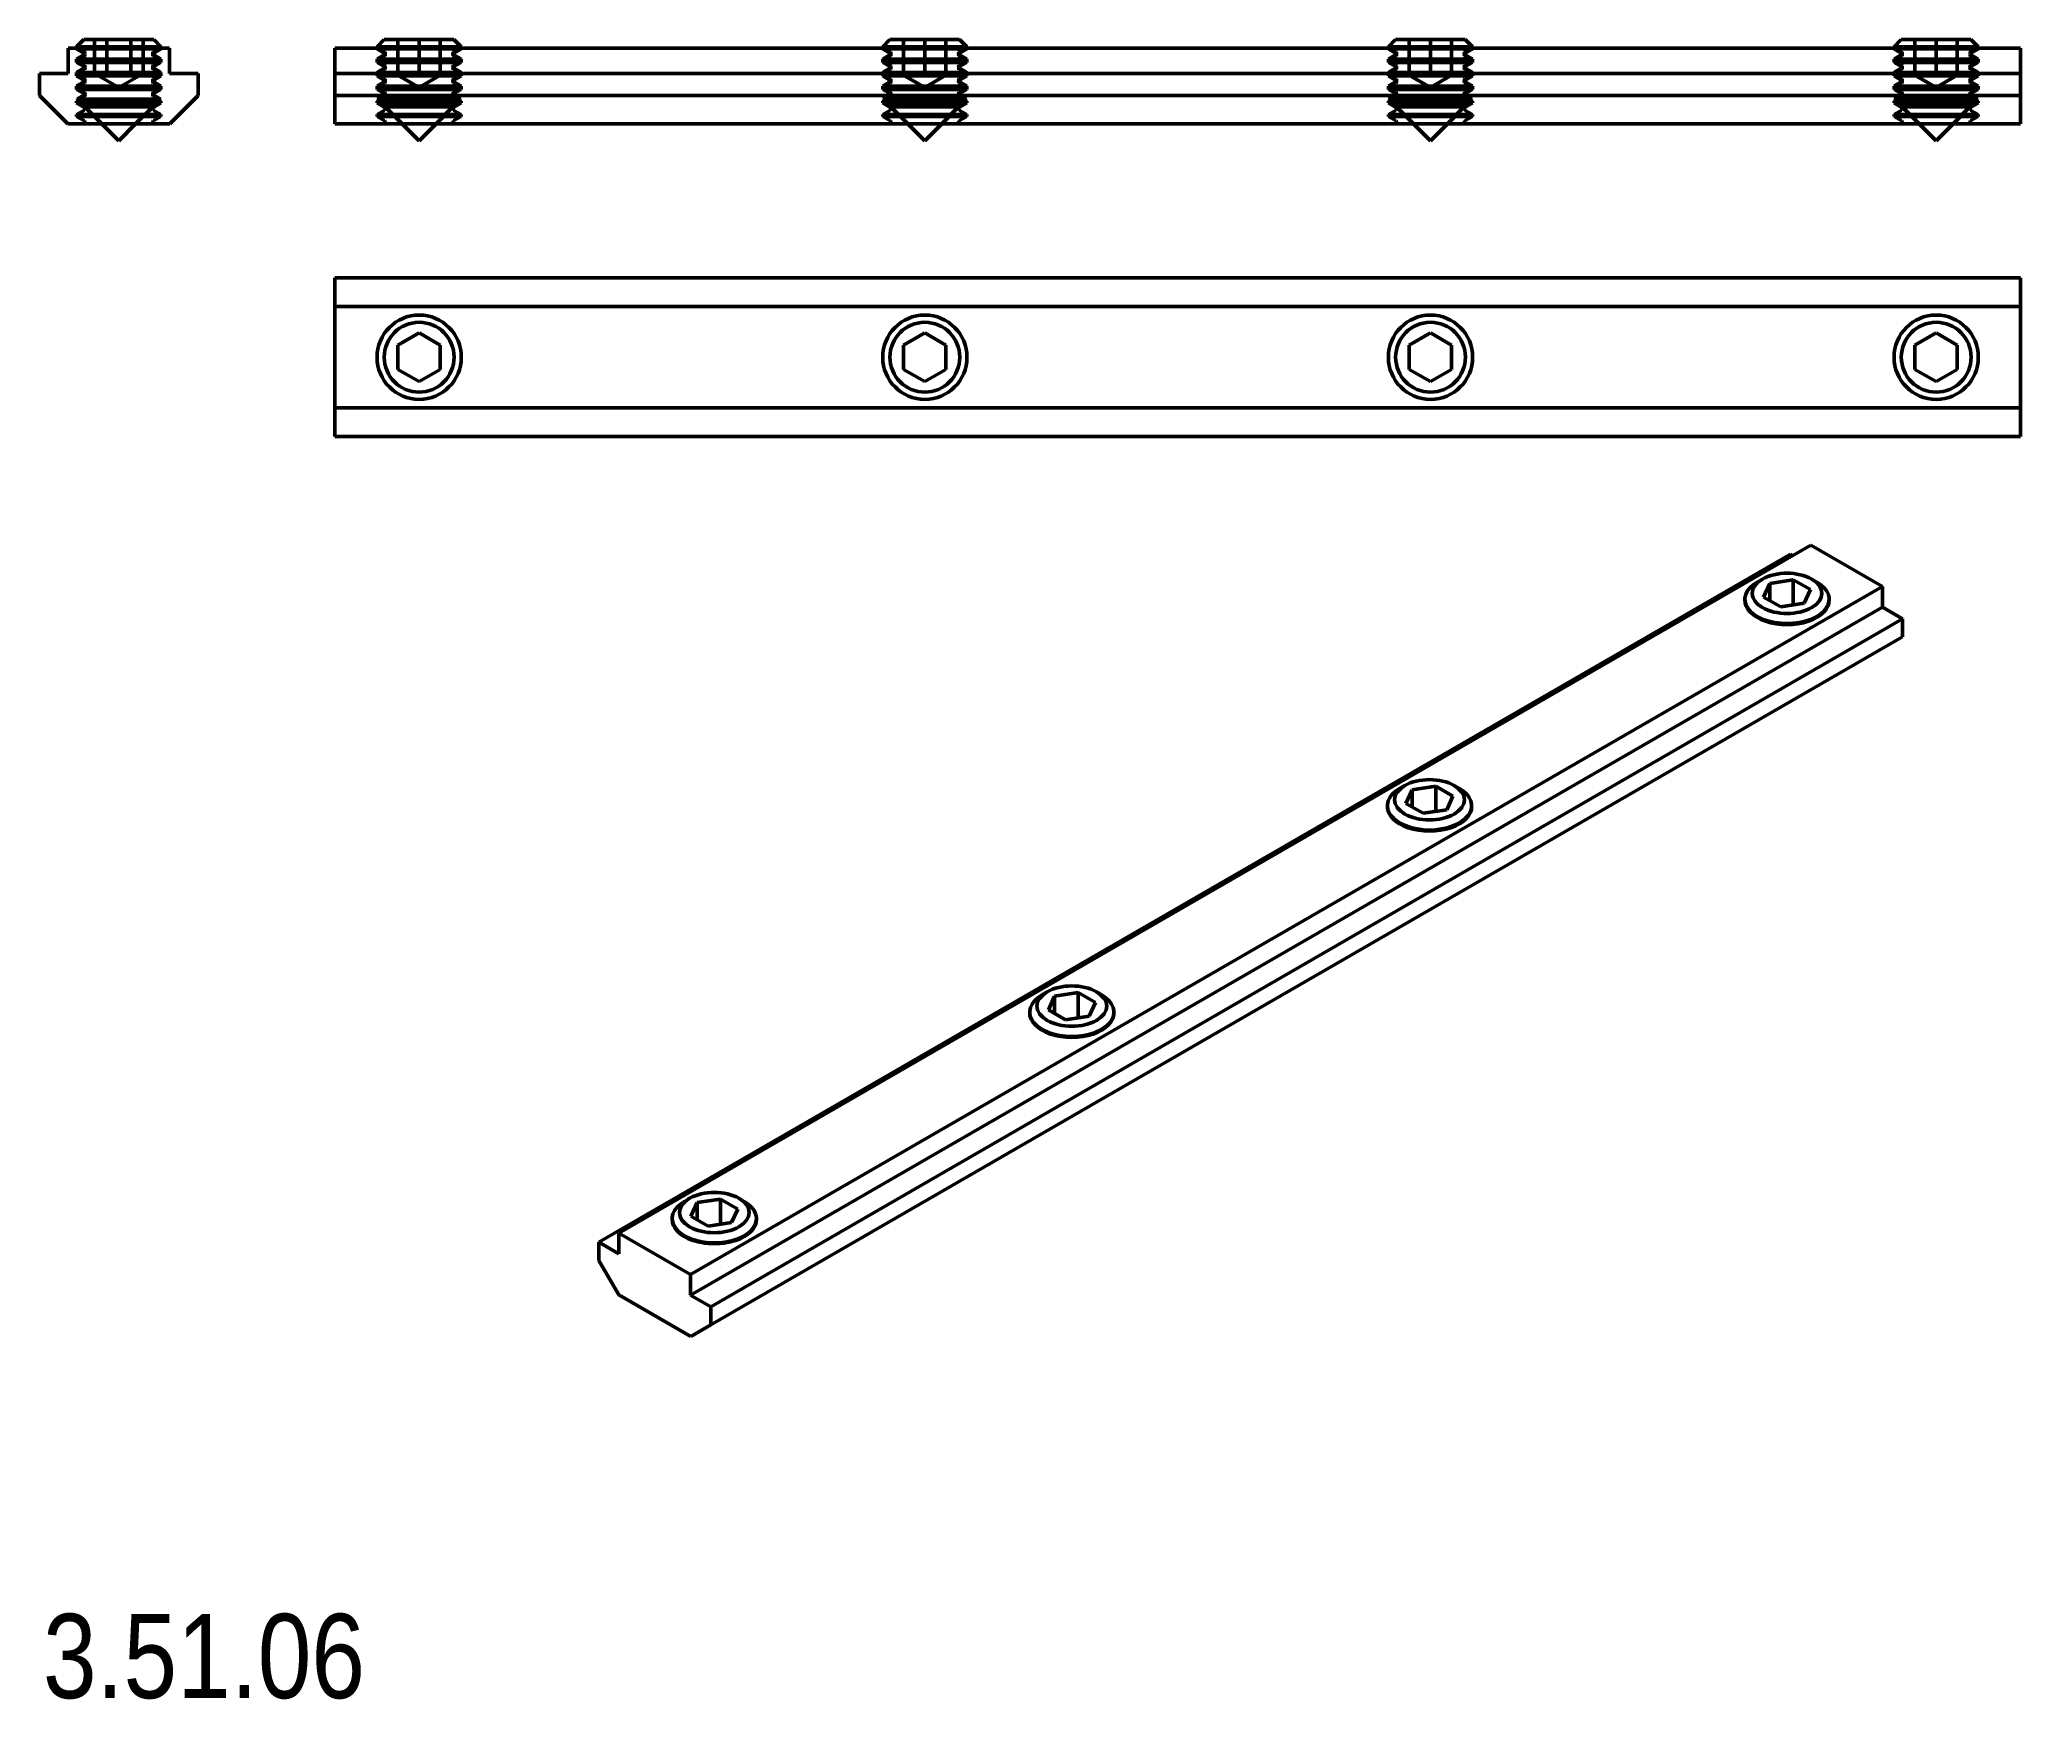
# Model space of a CAD drawing. Header units: millimetres. Extents: x 0 to 118, y 2 to 100.
import ezdxf

# ---------------------------------------------------------------- set-up
doc = ezdxf.new("R2010")
doc.units = ezdxf.units.MM
doc.linetypes.add('AM_ISO02W050', pattern=[7.5, 6, -1.5])
doc.layers.add('AM_HID', color=7, linetype='AM_ISO02W050', lineweight=25)
doc.layers.add('AM_VIS', color=7, linetype='Continuous', lineweight=50)
doc.layers.add('FRAME070', color=5, linetype='Continuous')
doc.styles.add('ISOCP', font='ARIALN.TTF')

msp = doc.modelspace()

# ---------------------------------------------------------------- linework, layer by layer
at = {"layer": 'AM_HID', "lineweight": 50}
for p, q in [((3.67, 100.08), (3.67, 98.08)), ((4.39, 100.08), (4.39, 98.08)), ((5.83, 98.08), (5.83, 100.08)), ((6.56, 100.08), (6.56, 98.08)), ((21.67, 100.08), (21.67, 98.08)), ((22.93, 100.08), (22.93, 98.08)), ((24.18, 100.08), (24.18, 98.08)), ((51.67, 100.08), (51.67, 98.08)), ((52.93, 100.08), (52.93, 98.08)), ((54.18, 100.08), (54.18, 98.08)), ((81.67, 100.08), (81.67, 98.08)), ((82.93, 100.08), (82.93, 98.08)), ((84.18, 100.08), (84.18, 98.08)), ((111.67, 100.08), (111.67, 98.08)), ((112.93, 100.08), (112.93, 98.08)), ((114.18, 100.08), (114.18, 98.08)), ((2.61, 99.58), (2.61, 99.53)), ((3.04, 99.28), (2.61, 99.53)), ((7.61, 99.53), (2.61, 99.53)), ((3.04, 99.18), (2.61, 98.93)), ((3.04, 99.08), (2.61, 98.83)), ((2.61, 98.93), (2.61, 98.83)), ((2.61, 98.93), (7.61, 98.93)), ((3.04, 98.58), (2.61, 98.83)), ((7.61, 98.83), (2.61, 98.83)), ((2.61, 98.83), (2.61, 98.73)), ((2.61, 98.83), (7.61, 98.83)), ((3.04, 98.48), (2.61, 98.73)), ((7.61, 98.73), (2.61, 98.73)), ((3.04, 99.38), (2.7, 99.58)), ((7.18, 99.38), (7.53, 99.58)), ((7.18, 99.28), (7.61, 99.53)), ((7.18, 99.18), (7.61, 98.93)), ((7.18, 99.08), (7.61, 98.83)), ((7.18, 98.58), (7.61, 98.83)), ((7.18, 98.48), (7.61, 98.73)), ((7.61, 99.58), (7.61, 99.53)), ((7.61, 98.93), (7.61, 98.83)), ((7.61, 98.83), (7.61, 98.73)), ((20.43, 99.58), (20.43, 99.53)), ((20.86, 99.28), (20.43, 99.53)), ((25.43, 99.53), (20.43, 99.53)), ((20.86, 99.18), (20.43, 98.93)), ((20.86, 99.08), (20.43, 98.83)), ((20.43, 98.93), (20.43, 98.83)), ((20.43, 98.93), (25.43, 98.93)), ((20.43, 98.83), (20.43, 98.73)), ((20.43, 98.83), (25.43, 98.83)), ((20.86, 98.58), (20.43, 98.83)), ((25.43, 98.83), (20.43, 98.83)), ((20.86, 98.48), (20.43, 98.73)), ((25.43, 98.73), (20.43, 98.73)), ((20.86, 99.38), (20.51, 99.58)), ((24.99, 99.38), (25.34, 99.58)), ((24.99, 99.28), (25.43, 99.53)), ((24.99, 99.18), (25.43, 98.93)), ((24.99, 99.08), (25.43, 98.83)), ((24.99, 98.58), (25.43, 98.83)), ((24.99, 98.48), (25.43, 98.73)), ((25.43, 99.58), (25.43, 99.53)), ((25.43, 98.93), (25.43, 98.83)), ((25.43, 98.83), (25.43, 98.73)), ((50.43, 99.58), (50.43, 99.53)), ((50.86, 99.28), (50.43, 99.53)), ((55.43, 99.53), (50.43, 99.53)), ((50.86, 99.18), (50.43, 98.93)), ((50.86, 99.08), (50.43, 98.83)), ((50.43, 98.93), (50.43, 98.83)), ((50.43, 98.93), (55.43, 98.93)), ((50.43, 98.83), (50.43, 98.73)), ((50.43, 98.83), (55.43, 98.83)), ((50.86, 98.58), (50.43, 98.83)), ((55.43, 98.83), (50.43, 98.83)), ((50.86, 98.48), (50.43, 98.73)), ((55.43, 98.73), (50.43, 98.73)), ((50.86, 99.38), (50.51, 99.58)), ((54.99, 99.38), (55.34, 99.58)), ((54.99, 99.28), (55.43, 99.53)), ((54.99, 99.18), (55.43, 98.93)), ((54.99, 99.08), (55.43, 98.83)), ((54.99, 98.58), (55.43, 98.83)), ((54.99, 98.48), (55.43, 98.73)), ((55.43, 99.58), (55.43, 99.53)), ((55.43, 98.93), (55.43, 98.83)), ((55.43, 98.83), (55.43, 98.73)), ((80.43, 99.58), (80.43, 99.53)), ((80.86, 99.28), (80.43, 99.53)), ((85.43, 99.53), (80.43, 99.53)), ((80.86, 99.18), (80.43, 98.93)), ((80.86, 99.08), (80.43, 98.83)), ((80.43, 98.93), (80.43, 98.83)), ((80.43, 98.93), (85.43, 98.93)), ((80.43, 98.83), (80.43, 98.73)), ((80.43, 98.83), (85.43, 98.83)), ((80.86, 98.58), (80.43, 98.83)), ((85.43, 98.83), (80.43, 98.83)), ((80.86, 98.48), (80.43, 98.73)), ((85.43, 98.73), (80.43, 98.73)), ((80.86, 99.38), (80.51, 99.58)), ((84.99, 99.38), (85.34, 99.58)), ((84.99, 99.28), (85.43, 99.53)), ((84.99, 99.18), (85.43, 98.93)), ((84.99, 99.08), (85.43, 98.83)), ((84.99, 98.58), (85.43, 98.83)), ((84.99, 98.48), (85.43, 98.73)), ((85.43, 99.58), (85.43, 99.53)), ((85.43, 98.93), (85.43, 98.83)), ((85.43, 98.83), (85.43, 98.73)), ((110.43, 99.58), (110.43, 99.53)), ((110.86, 99.28), (110.43, 99.53)), ((115.43, 99.53), (110.43, 99.53)), ((110.86, 99.18), (110.43, 98.93)), ((110.86, 99.08), (110.43, 98.83)), ((110.43, 98.93), (110.43, 98.83)), ((110.43, 98.93), (115.43, 98.93)), ((110.86, 98.58), (110.43, 98.83)), ((115.43, 98.83), (110.43, 98.83)), ((110.43, 98.83), (110.43, 98.73)), ((110.43, 98.83), (115.43, 98.83)), ((110.86, 98.48), (110.43, 98.73)), ((115.43, 98.73), (110.43, 98.73)), ((110.86, 99.38), (110.51, 99.58)), ((114.99, 99.38), (115.34, 99.58)), ((114.99, 99.28), (115.43, 99.53)), ((114.99, 99.18), (115.43, 98.93)), ((114.99, 99.08), (115.43, 98.83)), ((114.99, 98.58), (115.43, 98.83)), ((114.99, 98.48), (115.43, 98.73)), ((115.43, 99.58), (115.43, 99.53)), ((115.43, 98.93), (115.43, 98.83)), ((115.43, 98.83), (115.43, 98.73)), ((3.04, 98.38), (2.61, 98.13)), ((3.04, 98.28), (2.61, 98.03)), ((2.61, 98.13), (2.61, 98.03)), ((2.61, 98.13), (7.61, 98.13)), ((3.04, 97.78), (2.61, 98.03)), ((7.61, 98.03), (2.61, 98.03)), ((2.61, 98.03), (2.61, 97.93)), ((2.61, 98.03), (7.61, 98.03)), ((3.04, 97.68), (2.61, 97.93)), ((7.61, 97.93), (2.61, 97.93)), ((3.04, 97.58), (2.61, 97.33)), ((5.11, 97.25), (3.67, 98.08)), ((5.11, 97.25), (6.56, 98.08)), ((7.18, 98.38), (7.61, 98.13)), ((7.18, 98.28), (7.61, 98.03)), ((7.18, 97.78), (7.61, 98.03)), ((7.18, 97.68), (7.61, 97.93)), ((7.18, 97.58), (7.61, 97.33)), ((7.61, 98.13), (7.61, 98.03)), ((7.61, 98.03), (7.61, 97.93)), ((20.86, 98.38), (20.43, 98.13)), ((20.86, 98.28), (20.43, 98.03)), ((20.43, 98.13), (20.43, 98.03)), ((20.43, 98.13), (25.43, 98.13)), ((20.43, 98.03), (20.43, 97.93)), ((20.43, 98.03), (25.43, 98.03)), ((20.86, 97.78), (20.43, 98.03)), ((25.43, 98.03), (20.43, 98.03)), ((20.86, 97.68), (20.43, 97.93)), ((25.43, 97.93), (20.43, 97.93)), ((20.86, 97.58), (20.43, 97.33)), ((21.67, 98.08), (21.67, 97.97)), ((22.93, 97.25), (21.67, 97.97)), ((22.93, 97.25), (24.18, 97.97)), ((24.18, 98.08), (24.18, 97.97)), ((24.99, 98.38), (25.43, 98.13)), ((24.99, 98.28), (25.43, 98.03)), ((24.99, 97.78), (25.43, 98.03)), ((24.99, 97.68), (25.43, 97.93)), ((24.99, 97.58), (25.43, 97.33)), ((25.43, 98.13), (25.43, 98.03)), ((25.43, 98.03), (25.43, 97.93)), ((50.86, 98.38), (50.43, 98.13)), ((50.86, 98.28), (50.43, 98.03)), ((50.43, 98.13), (50.43, 98.03)), ((50.43, 98.13), (55.43, 98.13)), ((50.43, 98.03), (50.43, 97.93)), ((50.43, 98.03), (55.43, 98.03)), ((50.86, 97.78), (50.43, 98.03)), ((55.43, 98.03), (50.43, 98.03)), ((50.86, 97.68), (50.43, 97.93)), ((55.43, 97.93), (50.43, 97.93)), ((50.86, 97.58), (50.43, 97.33)), ((51.67, 98.08), (51.67, 97.97)), ((52.93, 97.25), (51.67, 97.97)), ((52.93, 97.25), (54.18, 97.97)), ((54.18, 98.08), (54.18, 97.97)), ((54.99, 98.38), (55.43, 98.13)), ((54.99, 98.28), (55.43, 98.03)), ((54.99, 97.78), (55.43, 98.03)), ((54.99, 97.68), (55.43, 97.93)), ((54.99, 97.58), (55.43, 97.33)), ((55.43, 98.13), (55.43, 98.03)), ((55.43, 98.03), (55.43, 97.93)), ((80.86, 98.38), (80.43, 98.13)), ((80.86, 98.28), (80.43, 98.03)), ((80.43, 98.13), (80.43, 98.03)), ((80.43, 98.13), (85.43, 98.13)), ((80.43, 98.03), (80.43, 97.93)), ((80.43, 98.03), (85.43, 98.03)), ((80.86, 97.78), (80.43, 98.03)), ((85.43, 98.03), (80.43, 98.03)), ((80.86, 97.68), (80.43, 97.93)), ((85.43, 97.93), (80.43, 97.93)), ((80.86, 97.58), (80.43, 97.33)), ((81.67, 98.08), (81.67, 97.97)), ((82.93, 97.25), (81.67, 97.97)), ((82.93, 97.25), (84.18, 97.97)), ((84.18, 98.08), (84.18, 97.97)), ((84.99, 98.38), (85.43, 98.13)), ((84.99, 98.28), (85.43, 98.03)), ((84.99, 97.78), (85.43, 98.03)), ((84.99, 97.68), (85.43, 97.93)), ((84.99, 97.58), (85.43, 97.33)), ((85.43, 98.13), (85.43, 98.03)), ((85.43, 98.03), (85.43, 97.93)), ((110.86, 98.38), (110.43, 98.13)), ((110.86, 98.28), (110.43, 98.03)), ((110.43, 98.13), (110.43, 98.03)), ((110.43, 98.13), (115.43, 98.13)), ((110.86, 97.78), (110.43, 98.03)), ((115.43, 98.03), (110.43, 98.03)), ((110.43, 98.03), (110.43, 97.93)), ((110.43, 98.03), (115.43, 98.03)), ((110.86, 97.68), (110.43, 97.93)), ((115.43, 97.93), (110.43, 97.93)), ((110.86, 97.58), (110.43, 97.33)), ((111.67, 98.08), (111.67, 97.97)), ((112.93, 97.25), (111.67, 97.97)), ((112.93, 97.25), (114.18, 97.97)), ((114.18, 98.08), (114.18, 97.97)), ((114.99, 98.38), (115.43, 98.13)), ((114.99, 98.28), (115.43, 98.03)), ((114.99, 97.78), (115.43, 98.03)), ((114.99, 97.68), (115.43, 97.93)), ((114.99, 97.58), (115.43, 97.33)), ((115.43, 98.13), (115.43, 98.03)), ((115.43, 98.03), (115.43, 97.93)), ((3.04, 97.48), (2.61, 97.23)), ((2.61, 97.33), (2.61, 97.23)), ((2.61, 97.33), (7.61, 97.33)), ((3.04, 96.98), (2.61, 97.23)), ((7.61, 97.23), (2.61, 97.23)), ((2.61, 97.23), (2.61, 97.13)), ((2.61, 97.23), (7.61, 97.23)), ((3.04, 96.88), (2.61, 97.13)), ((7.61, 97.13), (2.61, 97.13)), ((3.04, 96.68), (2.61, 96.43)), ((2.61, 96.43), (2.61, 96.33)), ((2.61, 96.43), (7.61, 96.43)), ((3.04, 96.78), (2.64, 96.55)), ((2.97, 96.23), (2.64, 96.55)), ((2.64, 96.55), (7.58, 96.55)), ((7.18, 97.48), (7.61, 97.23)), ((7.18, 96.98), (7.61, 97.23)), ((7.18, 96.88), (7.61, 97.13)), ((7.18, 96.78), (7.58, 96.55)), ((7.18, 96.68), (7.61, 96.43)), ((7.26, 96.23), (7.58, 96.55)), ((7.61, 97.33), (7.61, 97.23)), ((7.61, 97.23), (7.61, 97.13)), ((7.61, 96.43), (7.61, 96.33)), ((20.86, 97.48), (20.43, 97.23)), ((20.43, 97.33), (20.43, 97.23)), ((20.43, 97.33), (25.43, 97.33)), ((20.43, 97.23), (20.43, 97.13)), ((20.43, 97.23), (25.43, 97.23)), ((20.86, 96.98), (20.43, 97.23)), ((25.43, 97.23), (20.43, 97.23)), ((20.86, 96.88), (20.43, 97.13)), ((25.43, 97.13), (20.43, 97.13)), ((20.86, 96.68), (20.43, 96.43)), ((20.43, 96.43), (20.43, 96.33)), ((20.43, 96.43), (25.43, 96.43)), ((20.86, 96.78), (20.46, 96.55)), ((20.78, 96.23), (20.46, 96.55)), ((20.46, 96.55), (25.39, 96.55)), ((24.99, 97.48), (25.43, 97.23)), ((24.99, 96.98), (25.43, 97.23)), ((24.99, 96.88), (25.43, 97.13)), ((24.99, 96.78), (25.39, 96.55)), ((24.99, 96.68), (25.43, 96.43)), ((25.07, 96.23), (25.39, 96.55)), ((25.43, 97.33), (25.43, 97.23)), ((25.43, 97.23), (25.43, 97.13)), ((25.43, 96.43), (25.43, 96.33)), ((50.86, 97.48), (50.43, 97.23)), ((50.43, 97.33), (50.43, 97.23)), ((50.43, 97.33), (55.43, 97.33)), ((50.43, 97.23), (50.43, 97.13)), ((50.43, 97.23), (55.43, 97.23)), ((50.86, 96.98), (50.43, 97.23)), ((55.43, 97.23), (50.43, 97.23)), ((50.86, 96.88), (50.43, 97.13)), ((55.43, 97.13), (50.43, 97.13)), ((50.86, 96.68), (50.43, 96.43)), ((50.43, 96.43), (50.43, 96.33)), ((50.43, 96.43), (55.43, 96.43)), ((50.86, 96.78), (50.46, 96.55)), ((50.78, 96.23), (50.46, 96.55)), ((50.46, 96.55), (55.39, 96.55)), ((54.99, 97.48), (55.43, 97.23)), ((54.99, 96.98), (55.43, 97.23)), ((54.99, 96.88), (55.43, 97.13)), ((54.99, 96.78), (55.39, 96.55)), ((54.99, 96.68), (55.43, 96.43)), ((55.07, 96.23), (55.39, 96.55)), ((55.43, 97.33), (55.43, 97.23)), ((55.43, 97.23), (55.43, 97.13)), ((55.43, 96.43), (55.43, 96.33)), ((80.86, 97.48), (80.43, 97.23)), ((80.43, 97.33), (80.43, 97.23)), ((80.43, 97.33), (85.43, 97.33)), ((80.43, 97.23), (80.43, 97.13)), ((80.43, 97.23), (85.43, 97.23)), ((80.86, 96.98), (80.43, 97.23)), ((85.43, 97.23), (80.43, 97.23)), ((80.86, 96.88), (80.43, 97.13)), ((85.43, 97.13), (80.43, 97.13)), ((80.86, 96.68), (80.43, 96.43)), ((80.43, 96.43), (80.43, 96.33)), ((80.43, 96.43), (85.43, 96.43)), ((80.86, 96.78), (80.46, 96.55)), ((80.78, 96.23), (80.46, 96.55)), ((80.46, 96.55), (85.39, 96.55)), ((84.99, 97.48), (85.43, 97.23)), ((84.99, 96.98), (85.43, 97.23)), ((84.99, 96.88), (85.43, 97.13)), ((84.99, 96.78), (85.39, 96.55)), ((84.99, 96.68), (85.43, 96.43)), ((85.07, 96.23), (85.39, 96.55)), ((85.43, 97.33), (85.43, 97.23)), ((85.43, 97.23), (85.43, 97.13)), ((85.43, 96.43), (85.43, 96.33)), ((110.86, 97.48), (110.43, 97.23)), ((110.43, 97.33), (110.43, 97.23)), ((110.43, 97.33), (115.43, 97.33)), ((115.43, 97.23), (110.43, 97.23)), ((110.43, 97.23), (110.43, 97.13)), ((110.43, 97.23), (115.43, 97.23)), ((110.86, 96.98), (110.43, 97.23)), ((110.86, 96.88), (110.43, 97.13)), ((115.43, 97.13), (110.43, 97.13)), ((110.86, 96.68), (110.43, 96.43)), ((110.43, 96.43), (110.43, 96.33)), ((110.43, 96.43), (115.43, 96.43)), ((110.86, 96.78), (110.46, 96.55)), ((110.46, 96.55), (115.39, 96.55)), ((110.78, 96.23), (110.46, 96.55)), ((114.99, 97.48), (115.43, 97.23)), ((114.99, 96.98), (115.43, 97.23)), ((114.99, 96.88), (115.43, 97.13)), ((114.99, 96.78), (115.39, 96.55)), ((114.99, 96.68), (115.43, 96.43)), ((115.07, 96.23), (115.39, 96.55)), ((115.43, 97.33), (115.43, 97.23)), ((115.43, 97.23), (115.43, 97.13)), ((115.43, 96.43), (115.43, 96.33)), ((3.04, 96.08), (2.61, 96.33)), ((7.61, 96.33), (2.61, 96.33)), ((3.04, 95.88), (2.61, 95.63)), ((2.61, 95.63), (2.61, 95.53)), ((2.61, 95.63), (7.61, 95.63)), ((3.04, 95.28), (2.61, 95.53)), ((7.61, 95.53), (2.61, 95.53)), ((3.04, 96.18), (2.97, 96.23)), ((7.26, 96.23), (2.97, 96.23)), ((4.11, 95.08), (3.1, 96.09)), ((3.1, 96.09), (7.12, 96.09)), ((6.11, 95.08), (7.12, 96.09)), ((7.18, 96.08), (7.61, 96.33)), ((7.18, 96.18), (7.26, 96.23)), ((7.18, 95.88), (7.61, 95.63)), ((7.18, 95.28), (7.61, 95.53)), ((7.61, 95.63), (7.61, 95.53)), ((20.86, 96.08), (20.43, 96.33)), ((25.43, 96.33), (20.43, 96.33)), ((20.86, 95.88), (20.43, 95.63)), ((20.43, 95.63), (20.43, 95.53)), ((20.43, 95.63), (25.43, 95.63)), ((20.86, 95.28), (20.43, 95.53)), ((25.43, 95.53), (20.43, 95.53)), ((20.86, 96.18), (20.78, 96.23)), ((25.07, 96.23), (20.78, 96.23)), ((21.92, 95.08), (20.92, 96.09)), ((20.92, 96.09), (24.93, 96.09)), ((23.93, 95.08), (24.93, 96.09)), ((24.99, 96.08), (25.43, 96.33)), ((24.99, 96.18), (25.07, 96.23)), ((24.99, 95.88), (25.43, 95.63)), ((24.99, 95.28), (25.43, 95.53)), ((25.43, 95.63), (25.43, 95.53)), ((50.86, 96.08), (50.43, 96.33)), ((55.43, 96.33), (50.43, 96.33)), ((50.86, 95.88), (50.43, 95.63)), ((50.43, 95.63), (50.43, 95.53)), ((50.43, 95.63), (55.43, 95.63)), ((50.86, 95.28), (50.43, 95.53)), ((55.43, 95.53), (50.43, 95.53)), ((50.86, 96.18), (50.78, 96.23)), ((55.07, 96.23), (50.78, 96.23)), ((51.92, 95.08), (50.92, 96.09)), ((50.92, 96.09), (54.93, 96.09)), ((53.93, 95.08), (54.93, 96.09)), ((54.99, 96.08), (55.43, 96.33)), ((54.99, 96.18), (55.07, 96.23)), ((54.99, 95.88), (55.43, 95.63)), ((54.99, 95.28), (55.43, 95.53)), ((55.43, 95.63), (55.43, 95.53)), ((80.86, 96.08), (80.43, 96.33)), ((85.43, 96.33), (80.43, 96.33)), ((80.86, 95.88), (80.43, 95.63)), ((80.43, 95.63), (80.43, 95.53)), ((80.43, 95.63), (85.43, 95.63)), ((80.86, 95.28), (80.43, 95.53)), ((85.43, 95.53), (80.43, 95.53)), ((80.86, 96.18), (80.78, 96.23)), ((85.07, 96.23), (80.78, 96.23)), ((81.92, 95.08), (80.92, 96.09)), ((80.92, 96.09), (84.93, 96.09)), ((83.93, 95.08), (84.93, 96.09)), ((84.99, 96.08), (85.43, 96.33)), ((84.99, 96.18), (85.07, 96.23)), ((84.99, 95.88), (85.43, 95.63)), ((84.99, 95.28), (85.43, 95.53)), ((85.43, 95.63), (85.43, 95.53)), ((110.86, 96.08), (110.43, 96.33)), ((115.43, 96.33), (110.43, 96.33)), ((110.86, 95.88), (110.43, 95.63)), ((110.43, 95.63), (110.43, 95.53)), ((110.43, 95.63), (115.43, 95.63)), ((110.86, 95.28), (110.43, 95.53)), ((115.43, 95.53), (110.43, 95.53)), ((115.07, 96.23), (110.78, 96.23)), ((110.86, 96.18), (110.78, 96.23)), ((110.92, 96.09), (114.93, 96.09)), ((111.92, 95.08), (110.92, 96.09)), ((113.93, 95.08), (114.93, 96.09)), ((114.99, 96.08), (115.43, 96.33)), ((114.99, 96.18), (115.07, 96.23)), ((114.99, 95.88), (115.43, 95.63)), ((114.99, 95.28), (115.43, 95.53)), ((115.43, 95.63), (115.43, 95.53))]:
    msp.add_line(p, q, dxfattribs=at)
for centre, start, end in [((2.99, 99.28), 300, 60), ((2.99, 99.18), 300, 60), ((7.24, 99.28), 120, 240), ((7.24, 99.18), 120, 240), ((20.8, 99.28), 300, 60), ((20.8, 99.18), 300, 60), ((25.05, 99.28), 120, 240), ((25.05, 99.18), 120, 240), ((50.8, 99.28), 300, 60), ((50.8, 99.18), 300, 60), ((55.05, 99.28), 120, 240), ((55.05, 99.18), 120, 240), ((80.8, 99.28), 300, 60), ((80.8, 99.18), 300, 60), ((85.05, 99.28), 120, 240), ((85.05, 99.18), 120, 240), ((110.8, 99.28), 300, 60), ((110.8, 99.18), 300, 60), ((115.05, 99.28), 120, 240), ((115.05, 99.18), 120, 240), ((2.99, 98.48), 300, 60), ((2.99, 98.38), 300, 60), ((2.99, 97.68), 300, 60), ((2.99, 97.58), 300, 60), ((7.24, 98.48), 120, 240), ((7.24, 98.38), 120, 240), ((7.24, 97.68), 120, 240), ((7.24, 97.58), 120, 240), ((20.8, 98.48), 300, 60), ((20.8, 98.38), 300, 60), ((20.8, 97.68), 300, 60), ((20.8, 97.58), 300, 60), ((25.05, 98.48), 120, 240), ((25.05, 98.38), 120, 240), ((25.05, 97.68), 120, 240), ((25.05, 97.58), 120, 240), ((50.8, 98.48), 300, 60), ((50.8, 98.38), 300, 60), ((50.8, 97.68), 300, 60), ((50.8, 97.58), 300, 60), ((55.05, 98.48), 120, 240), ((55.05, 98.38), 120, 240), ((55.05, 97.68), 120, 240), ((55.05, 97.58), 120, 240), ((80.8, 98.48), 300, 60), ((80.8, 98.38), 300, 60), ((80.8, 97.68), 300, 60), ((80.8, 97.58), 300, 60), ((85.05, 98.48), 120, 240), ((85.05, 98.38), 120, 240), ((85.05, 97.68), 120, 240), ((85.05, 97.58), 120, 240), ((110.8, 98.48), 300, 60), ((110.8, 98.38), 300, 60), ((110.8, 97.68), 300, 60), ((110.8, 97.58), 300, 60), ((115.05, 98.48), 120, 240), ((115.05, 98.38), 120, 240), ((115.05, 97.68), 120, 240), ((115.05, 97.58), 120, 240), ((2.99, 96.88), 300, 60), ((2.99, 96.78), 300, 60), ((7.24, 96.88), 120, 240), ((7.24, 96.78), 120, 240), ((20.8, 96.88), 300, 60), ((20.8, 96.78), 300, 60), ((25.05, 96.88), 120, 240), ((25.05, 96.78), 120, 240), ((50.8, 96.88), 300, 60), ((50.8, 96.78), 300, 60), ((55.05, 96.88), 120, 240), ((55.05, 96.78), 120, 240), ((80.8, 96.88), 300, 60), ((80.8, 96.78), 300, 60), ((85.05, 96.88), 120, 240), ((85.05, 96.78), 120, 240), ((110.8, 96.88), 300, 60), ((110.8, 96.78), 300, 60), ((115.05, 96.88), 120, 240), ((115.05, 96.78), 120, 240), ((2.99, 96.08), 4.5262, 60), ((2.99, 95.98), 300, 60), ((2.99, 95.18), 300, 60), ((7.24, 96.08), 120, 175.4738), ((7.24, 95.98), 120, 240), ((7.24, 95.18), 120, 240), ((20.8, 96.08), 4.5262, 60), ((20.8, 95.98), 300, 60), ((20.8, 95.18), 300, 60), ((25.05, 96.08), 120, 175.4738), ((25.05, 95.98), 120, 240), ((25.05, 95.18), 120, 240), ((50.8, 96.08), 4.5262, 60), ((50.8, 95.98), 300, 60), ((50.8, 95.18), 300, 60), ((55.05, 96.08), 120, 175.4738), ((55.05, 95.98), 120, 240), ((55.05, 95.18), 120, 240), ((80.8, 96.08), 4.5262, 60), ((80.8, 95.98), 300, 60), ((80.8, 95.18), 300, 60), ((85.05, 96.08), 120, 175.4738), ((85.05, 95.98), 120, 240), ((85.05, 95.18), 120, 240), ((110.8, 96.08), 4.5262, 60), ((110.8, 95.98), 300, 60), ((110.8, 95.18), 300, 60), ((115.05, 96.08), 120, 175.4738), ((115.05, 95.98), 120, 240), ((115.05, 95.18), 120, 240)]:
    msp.add_arc(centre, 0.115, start, end, dxfattribs=at)
for points in [[(3.67, 98.08), (4.03, 97.87), (4.39, 98.08)], [(4.39, 98.08), (5.11, 97.87), (5.83, 98.08)], [(5.83, 98.08), (6.19, 97.87), (6.56, 98.08)], [(21.67, 98.08), (22.3, 97.87), (22.93, 98.08)], [(22.93, 98.08), (23.55, 97.87), (24.18, 98.08)], [(51.67, 98.08), (52.3, 97.87), (52.93, 98.08)], [(52.93, 98.08), (53.55, 97.87), (54.18, 98.08)], [(81.67, 98.08), (82.3, 97.87), (82.93, 98.08)], [(82.93, 98.08), (83.55, 97.87), (84.18, 98.08)], [(111.67, 98.08), (112.3, 97.87), (112.93, 98.08)], [(112.93, 98.08), (113.55, 97.87), (114.18, 98.08)]]:
    msp.add_rational_spline(points, [1, 1.15470053838, 1], degree=2, dxfattribs=at)
at = {"layer": 'AM_VIS', "lineweight": 50}
for p, q in [((3.04, 100.08), (2.61, 99.65)), ((3.04, 100.08), (7.18, 100.08)), ((7.18, 100.08), (7.61, 99.65)), ((20.86, 100.08), (20.43, 99.65)), ((20.86, 100.08), (24.99, 100.08)), ((24.99, 100.08), (25.43, 99.65)), ((50.86, 100.08), (50.43, 99.65)), ((50.86, 100.08), (54.99, 100.08)), ((54.99, 100.08), (55.43, 99.65)), ((80.86, 100.08), (80.43, 99.65)), ((80.86, 100.08), (84.99, 100.08)), ((84.99, 100.08), (85.43, 99.65)), ((110.86, 100.08), (110.43, 99.65)), ((110.86, 100.08), (114.99, 100.08)), ((114.99, 100.08), (115.43, 99.65)), ((2.11, 98.08), (2.11, 99.58)), ((2.11, 99.58), (8.11, 99.58)), ((2.61, 99.65), (2.61, 99.63)), ((2.61, 99.65), (7.61, 99.65)), ((2.7, 99.58), (2.61, 99.63)), ((7.61, 99.63), (2.61, 99.63)), ((7.53, 99.58), (7.61, 99.63)), ((7.61, 99.65), (7.61, 99.63)), ((8.11, 99.58), (8.11, 98.08)), ((17.93, 99.58), (17.93, 98.08)), ((117.93, 99.58), (17.93, 99.58)), ((20.43, 99.65), (20.43, 99.63)), ((20.43, 99.65), (25.43, 99.65)), ((20.51, 99.58), (20.43, 99.63)), ((25.43, 99.63), (20.43, 99.63)), ((25.34, 99.58), (25.43, 99.63)), ((25.43, 99.65), (25.43, 99.63)), ((50.43, 99.65), (50.43, 99.63)), ((50.43, 99.65), (55.43, 99.65)), ((50.51, 99.58), (50.43, 99.63)), ((55.43, 99.63), (50.43, 99.63)), ((55.34, 99.58), (55.43, 99.63)), ((55.43, 99.65), (55.43, 99.63)), ((80.43, 99.65), (80.43, 99.63)), ((80.43, 99.65), (85.43, 99.65)), ((80.51, 99.58), (80.43, 99.63)), ((85.43, 99.63), (80.43, 99.63)), ((85.34, 99.58), (85.43, 99.63)), ((85.43, 99.65), (85.43, 99.63)), ((110.43, 99.65), (115.43, 99.65)), ((110.43, 99.65), (110.43, 99.63)), ((110.51, 99.58), (110.43, 99.63)), ((115.43, 99.63), (110.43, 99.63)), ((115.34, 99.58), (115.43, 99.63)), ((115.43, 99.65), (115.43, 99.63)), ((117.93, 98.08), (117.93, 99.58)), ((0.41, 96.76), (0.41, 98.08)), ((0.41, 98.08), (2.11, 98.08)), ((8.11, 98.08), (9.81, 98.08)), ((9.81, 98.08), (9.81, 96.76)), ((17.93, 98.08), (17.93, 96.76)), ((117.93, 98.08), (17.93, 98.08)), ((117.93, 96.76), (117.93, 98.08)), ((2.09, 95.08), (0.41, 96.76)), ((9.81, 96.76), (8.13, 95.08)), ((17.93, 96.76), (17.93, 95.08)), ((117.93, 96.76), (17.93, 96.76)), ((117.93, 95.08), (117.93, 96.76)), ((8.13, 95.08), (2.09, 95.08)), ((5.11, 94.08), (4.11, 95.08)), ((5.11, 94.08), (6.11, 95.08)), ((5.11, 94.08), (5.11, 94.08)), ((117.93, 95.08), (17.93, 95.08)), ((22.92, 94.08), (21.92, 95.08)), ((22.92, 94.08), (22.93, 94.08)), ((22.93, 94.08), (23.93, 95.08)), ((52.92, 94.08), (51.92, 95.08)), ((52.92, 94.08), (52.93, 94.08)), ((52.93, 94.08), (53.93, 95.08)), ((82.92, 94.08), (81.92, 95.08)), ((82.92, 94.08), (82.93, 94.08)), ((82.93, 94.08), (83.93, 95.08)), ((112.92, 94.08), (111.92, 95.08)), ((112.92, 94.08), (112.93, 94.08)), ((112.93, 94.08), (113.93, 95.08)), ((17.93, 85.94), (17.93, 84.24)), ((117.93, 85.94), (17.93, 85.94)), ((117.93, 84.24), (117.93, 85.94)), ((17.93, 84.24), (17.93, 78.24)), ((117.93, 84.24), (17.93, 84.24)), ((117.93, 78.24), (117.93, 84.24)), ((22.93, 82.68), (21.67, 81.96)), ((24.18, 81.96), (22.93, 82.68)), ((52.93, 82.68), (51.67, 81.96)), ((54.18, 81.96), (52.93, 82.68)), ((82.93, 82.68), (81.67, 81.96)), ((84.18, 81.96), (82.93, 82.68)), ((112.93, 82.68), (111.67, 81.96)), ((114.18, 81.96), (112.93, 82.68)), ((21.67, 81.96), (21.67, 80.51)), ((24.18, 80.51), (24.18, 81.96)), ((51.67, 81.96), (51.67, 80.51)), ((54.18, 80.51), (54.18, 81.96)), ((81.67, 81.96), (81.67, 80.51)), ((84.18, 80.51), (84.18, 81.96)), ((111.67, 81.96), (111.67, 80.51)), ((114.18, 80.51), (114.18, 81.96)), ((21.67, 80.51), (22.93, 79.79)), ((22.93, 79.79), (24.18, 80.51)), ((51.67, 80.51), (52.93, 79.79)), ((52.93, 79.79), (54.18, 80.51)), ((81.67, 80.51), (82.93, 79.79)), ((82.93, 79.79), (84.18, 80.51)), ((111.67, 80.51), (112.93, 79.79)), ((112.93, 79.79), (114.18, 80.51)), ((17.93, 78.24), (17.93, 76.54)), ((117.93, 78.24), (17.93, 78.24)), ((117.93, 76.54), (117.93, 78.24)), ((117.93, 76.54), (17.93, 76.54)), ((104.29, 69.56), (33.58, 28.73)), ((105.49, 70.09), (34.78, 29.26)), ((104.43, 69.48), (104.29, 69.56)), ((109.74, 67.64), (105.49, 70.09)), ((109.74, 67.64), (39.03, 26.81)), ((102.62, 68.07), (102.31, 67.9)), ((103.06, 67.82), (102.69, 67.01)), ((102.69, 67.01), (103.71, 66.42)), ((104.45, 68.04), (103.06, 67.82)), ((103.06, 67.82), (103.06, 66.8)), ((105.48, 67.45), (104.45, 68.04)), ((104.45, 66.54), (104.45, 68.04)), ((105.1, 66.64), (105.48, 67.45)), ((105.54, 68.07), (105.85, 67.9)), ((109.74, 66.41), (109.74, 67.64)), ((109.74, 66.41), (39.03, 25.59)), ((101.58, 66.88), (101.58, 66.86)), ((103.71, 66.42), (105.1, 66.64)), ((106.58, 66.88), (106.58, 66.86)), ((110.94, 65.72), (109.74, 66.41)), ((110.94, 65.72), (40.23, 24.89)), ((110.94, 64.64), (40.23, 23.82)), ((110.94, 64.64), (110.94, 65.72)), ((81.41, 55.83), (81.1, 55.65)), ((81.85, 55.57), (81.47, 54.77)), ((83.24, 55.79), (81.85, 55.57)), ((81.85, 55.57), (81.85, 54.55)), ((84.26, 55.2), (83.24, 55.79)), ((83.24, 54.29), (83.24, 55.79)), ((84.33, 55.83), (84.64, 55.65)), ((80.37, 54.63), (80.37, 54.62)), ((81.47, 54.77), (82.49, 54.18)), ((82.49, 54.18), (83.89, 54.39)), ((83.89, 54.39), (84.26, 55.2)), ((85.37, 54.63), (85.37, 54.62)), ((60.19, 43.58), (59.89, 43.4)), ((62.03, 43.54), (60.63, 43.32)), ((63.05, 42.95), (62.03, 43.54)), ((62.03, 42.05), (62.03, 43.54)), ((63.12, 43.58), (63.42, 43.4)), ((59.15, 42.38), (59.15, 42.37)), ((60.63, 43.32), (60.26, 42.52)), ((60.26, 42.52), (61.28, 41.93)), ((60.63, 43.32), (60.63, 42.3)), ((62.68, 42.15), (63.05, 42.95)), ((64.15, 42.38), (64.15, 42.37)), ((61.28, 41.93), (62.68, 42.15)), ((38.98, 31.33), (38.67, 31.15)), ((39.42, 31.08), (39.05, 30.27)), ((40.81, 31.29), (39.42, 31.08)), ((39.42, 31.08), (39.42, 30.06)), ((41.84, 30.7), (40.81, 31.29)), ((40.81, 29.8), (40.81, 31.29)), ((41.46, 29.9), (41.84, 30.7)), ((41.9, 31.33), (42.21, 31.15)), ((37.94, 30.13), (37.94, 30.12)), ((39.05, 30.27), (40.07, 29.68)), ((40.07, 29.68), (41.46, 29.9)), ((42.94, 30.13), (42.94, 30.12)), ((33.58, 28.73), (34.78, 28.04)), ((33.58, 27.65), (33.58, 28.73)), ((34.78, 29.26), (39.03, 26.81)), ((34.78, 28.04), (34.78, 29.26)), ((34.77, 25.6), (33.58, 27.65)), ((39.03, 26.81), (39.03, 25.59)), ((39.04, 23.13), (34.77, 25.6)), ((39.03, 25.59), (40.23, 24.89)), ((40.23, 24.89), (40.23, 23.82)), ((40.23, 23.82), (39.04, 23.13))]:
    msp.add_line(p, q, dxfattribs=at)
for centre, radius in [((22.93, 81.24), 2.5), ((52.93, 81.24), 2.5), ((82.93, 81.24), 2.5), ((112.93, 81.24), 2.5), ((22.93, 81.24), 2.07), ((52.93, 81.24), 2.07), ((82.93, 81.24), 2.07), ((112.93, 81.24), 2.07)]:
    msp.add_circle(centre, radius, dxfattribs=at)
for centre in [(104.08, 68.77), (82.87, 56.52), (61.65, 44.28), (40.44, 32.03)]:
    msp.add_arc(centre, 3.39, 251.4508, 288.5492, dxfattribs=at)
for centre, major_axis, start_param, end_param in [((104.08, 67.23), (2.07, 0), 0.785398, 7.068583), ((104.08, 66.88), (2.5, 0), 2.356194, 7.068583), ((104.08, 66.82), (2.5, 0), 3.12745, 6.297328), ((104.08, 66.86), (2.5, 0), 3.141593, 6.283185), ((104.08, 66.78), (2.5, 0), 3.113305, 3.12745), ((104.08, 66.78), (2.5, 0), 0.014143, 0.028288), ((104.08, 66.58), (2.07, 0), 4.151377, 5.273401), ((82.87, 54.63), (2.5, 0), 2.356194, 7.068583), ((82.87, 54.98), (2.07, 0), 0.785398, 7.068583), ((82.87, 54.57), (2.5, 0), 3.12745, 6.297328), ((82.87, 54.62), (2.5, 0), 3.141593, 6.283185), ((82.87, 54.53), (2.5, 0), 3.113305, 3.12745), ((82.87, 54.53), (2.5, 0), 0.014143, 0.028288), ((82.87, 54.33), (2.07, 0), 4.151377, 5.273401), ((61.65, 42.74), (2.07, 0), 0.785398, 7.068583), ((61.65, 42.38), (2.5, 0), 2.356194, 7.068583), ((61.65, 42.33), (2.5, 0), 3.12745, 6.297328), ((61.65, 42.37), (2.5, 0), 3.141593, 6.283185), ((61.65, 42.29), (2.5, 0), 3.113305, 3.12745), ((61.65, 42.29), (2.5, 0), 0.014143, 0.028288), ((61.65, 42.08), (2.07, 0), 4.151377, 5.273401), ((40.44, 30.49), (2.07, 0), 0.785398, 7.068583), ((40.44, 30.13), (2.5, 0), 2.356194, 7.068583), ((40.44, 30.08), (2.5, 0), 3.12745, 6.297328), ((40.44, 30.12), (2.5, 0), 3.141593, 6.283185), ((40.44, 30.04), (2.5, 0), 3.113305, 3.12745), ((40.44, 30.04), (2.5, 0), 0.014143, 0.028288), ((40.44, 29.83), (2.07, 0), 4.151377, 5.273401)]:
    msp.add_ellipse(centre, major_axis=major_axis, ratio=0.57735, start_param=start_param, end_param=end_param, dxfattribs=at)

# ---------------------------------------------------------------- texts
at = {"layer": 'FRAME070', "insert": (0.61, 6.68), "char_height": 5, "width": 48.0448, "attachment_point": 1, "style": 'ISOCP'}
msp.add_mtext('3.51.06', dxfattribs=at)

doc.saveas('drawing.dxf')
